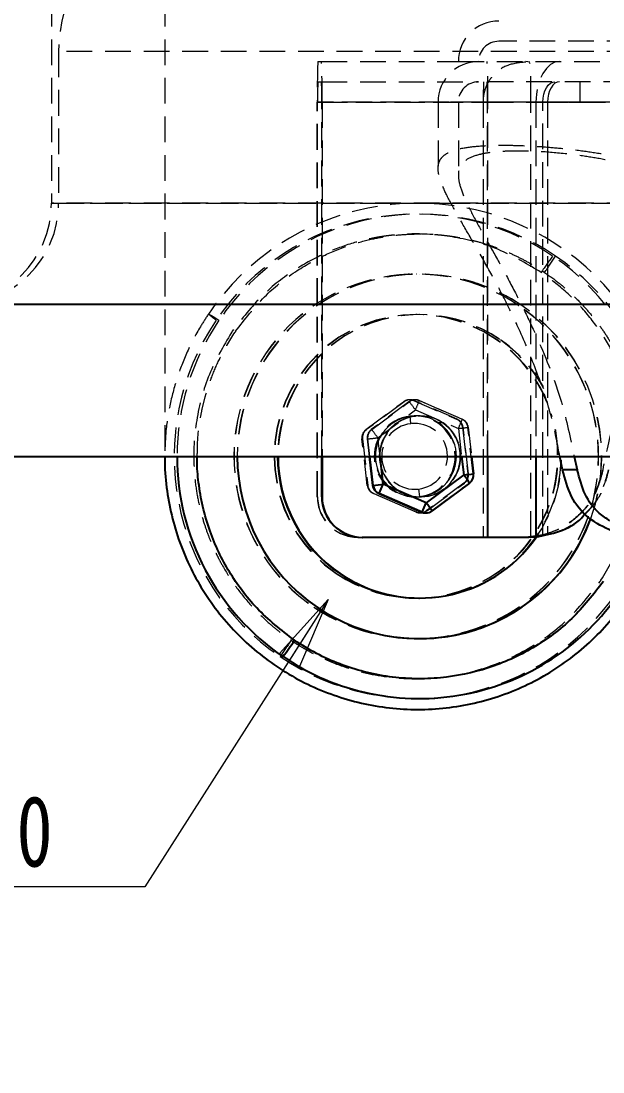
# Model space of a CAD drawing. Header units: millimetres. Extents: x 15 to 1184, y 5 to 836.
# Drawn here: x 559.5 to 588.2, y 498.9 to 550.8 of the extents above; entities that cross this region are included whole.
import ezdxf

# ---------------------------------------------------------------- set-up
doc = ezdxf.new("R2010")
doc.units = ezdxf.units.MM
doc.linetypes.add('HIDDEN', pattern=[1.905, 1.27, -0.635])
doc.styles.add('SLDTEXTSTYLE0', font='TXT', dxfattribs={"width": 0.75})
doc.dimstyles.new('SLDDIMSTYLE0', dxfattribs={"dimtxt": 3.5, "dimasz": 3.556, "dimexe": 0, "dimexo": 0.0625, "dimgap": 0.875, "dimtad": 1, "dimdec": 1, "dimlfac": 2, "dimrnd": 1e-09, "dimzin": 4, "dimdsep": 46, "dimtxsty": 'SLDTEXTSTYLE0', "dimblk1": 'CLOSED', "dimblk2": 'CLOSED', "dimsah": 1, "dimcen": 0.09, "dimadec": 0, "dimazin": 1, "dimtfac": 1, "dimtdec": 1, "dimtofl": 0, "dimtmove": 0, "dimatfit": 3, "dimldrblk": 'CLOSED', "dimfxl": 1, "dimfrac": 2, "dimtolj": 1, "dimtzin": 12, "dimarcsym": 0})
doc.dimstyles.new('SLDDIMSTYLE4', dxfattribs={"dimtxt": 3.5, "dimasz": 3.556, "dimexe": 0, "dimexo": 0.0625, "dimgap": 0.875, "dimtad": 0, "dimtih": 1, "dimtoh": 1, "dimdec": 1, "dimlfac": 2, "dimrnd": 1e-09, "dimzin": 4, "dimdsep": 46, "dimtxsty": 'SLDTEXTSTYLE0', "dimblk1": 'CLOSED', "dimblk2": 'CLOSED', "dimsah": 1, "dimcen": 0, "dimadec": 0, "dimazin": 1, "dimtfac": 1, "dimtdec": 1, "dimtofl": 0, "dimtmove": 0, "dimatfit": 3, "dimldrblk": 'CLOSED', "dimfxl": 1, "dimfrac": 2, "dimtolj": 1, "dimtzin": 12, "dimarcsym": 0})

# ---------------------------------------------------------------- blocks, each defined once
blk = doc.blocks.new('_Closed')
at = {"color": 0, "linetype": 'ByBlock', "lineweight": -2}
for p, q in [((-1, 0.166667), (0, 0)), ((-1, 0.166667), (-1, -0.166667)), ((0, 0), (-1, -0.166667)), ((0, 0), (-1, 0))]:
    blk.add_line(p, q, dxfattribs=at)
blk = doc.blocks.new('_D')
at = {"color": 7, "linetype": 'Continuous', "lineweight": 0, "transparency": 16777216}
for p, q in [((74.057, 528.283), (74.057, 456.965)), ((674.057, 528.283), (674.057, 456.965)), ((74.057, 457.965), (674.057, 457.965))]:
    blk.add_line(p, q, dxfattribs=at)
at = {"color": 7, "linetype": 'Continuous', "lineweight": 18, "transparency": 16777216, "xscale": 3.556, "yscale": 3.556, "rotation": 180}
blk.add_blockref('_Closed', (74.057, 457.965, -3.737), dxfattribs=at)
at = {"color": 7, "linetype": 'Continuous', "lineweight": 18, "transparency": 16777216, "xscale": 3.556, "yscale": 3.556}
blk.add_blockref('_Closed', (674.057, 457.965, -3.737), dxfattribs=at)
at = {"color": 7, "linetype": 'Continuous', "lineweight": 18, "transparency": 16777216, "insert": (362.386, 462.477), "char_height": 3.5, "attachment_point": 1, "style": 'SLDTEXTSTYLE0'}
blk.add_mtext('1200.0', dxfattribs=at)
blk = doc.blocks.new('_D_6')
at = {"color": 7, "linetype": 'Continuous', "lineweight": 0, "transparency": 16777216}
for p, q in [((458.579, 576.783), (472.259, 576.783)), ((471.259, 576.783), (471.259, 536.783))]:
    blk.add_line(p, q, dxfattribs=at)
at = {"color": 7, "linetype": 'Continuous', "lineweight": 18, "transparency": 16777216, "xscale": 3.556, "yscale": 3.556}
for p, rotation in [((471.259, 576.783, -3.737), 89.99999999999977), ((471.259, 536.783, -3.737), 269.9999999999998)]:
    blk.add_blockref('_Closed', p, dxfattribs=dict(at, rotation=rotation))
at = {"color": 7, "linetype": 'Continuous', "lineweight": 18, "transparency": 16777216, "insert": (466.747, 548.919), "char_height": 3.5, "attachment_point": 1, "rotation": 90, "style": 'SLDTEXTSTYLE0'}
blk.add_mtext('80.0', dxfattribs=at)
blk = doc.blocks.new('_D_9')
at = {"color": 7, "linetype": 'Continuous', "lineweight": 0, "transparency": 16777216}
for p, q in [((574.631, 522.217), (565.569, 508.015)), ((565.569, 508.015), (540.419, 508.015))]:
    blk.add_line(p, q, dxfattribs=at)
at = {"color": 7, "linetype": 'Continuous', "lineweight": 18, "transparency": 16777216}
blk.add_arc((579.141, 529.283), 9, 242.1363, 243.7965, dxfattribs=at)
at = {"color": 7, "linetype": 'Continuous', "lineweight": 18, "transparency": 16777216, "xscale": 3.556, "yscale": 3.556, "rotation": 57.45614399697724}
blk.add_blockref('_Closed', (574.631, 522.217, -71.377), dxfattribs=at)
at = {"color": 7, "linetype": 'Continuous', "lineweight": 18, "transparency": 16777216, "char_height": 3.5, "attachment_point": 1, "style": 'SLDTEXTSTYLE0'}
for s, insert in [('TRUE', (540.419, 512.527)), ('R18.0', (552.096, 512.527))]:
    blk.add_mtext(s, dxfattribs=dict(at, insert=insert))

msp = doc.modelspace()

# ---------------------------------------------------------------- linework, layer by layer
at = {"color": 7, "linetype": 'HIDDEN', "lineweight": 18}
for p, q in [((560.969, 551.783), (560.969, 541.783)), ((566.557, 551.783), (566.557, 529.283)), ((561.319, 549.283), (561.319, 541.783)), ((591.557, 549.283), (561.341, 549.283)), ((574.12, 548.783), (574.301, 548.783)), ((574.301, 548.783), (581.057, 548.783)), ((581.057, 548.783), (591.557, 548.783)), ((584.594, 548.754), (584.383, 548.78)), ((574.12, 547.783), (574.301, 547.783)), ((574.301, 547.783), (582.057, 547.783)), ((600.92, 547.783), (582.057, 547.783)), ((587.057, 547.783), (587.057, 546.783)), ((574.093, 527.283), (574.093, 546.783)), ((574.093, 546.783), (582.275, 546.783)), ((574.106, 527.283), (574.106, 546.783)), ((582.289, 546.783), (574.106, 546.783)), ((574.315, 529.283), (574.315, 546.783)), ((574.315, 546.783), (582.497, 546.783)), ((582.511, 546.783), (574.328, 546.783)), ((574.328, 546.783), (574.328, 529.283)), ((580.057, 546.783), (580.057, 543.505)), ((602.891, 546.783), (580.072, 546.783)), ((581.057, 546.783), (581.057, 543.152)), ((601.905, 546.783), (581.058, 546.783)), ((582.275, 546.783), (582.275, 525.283)), ((585.232, 546.783), (582.289, 546.783)), ((582.289, 546.783), (582.289, 525.283)), ((582.497, 546.783), (585.467, 546.783)), ((582.497, 525.283), (582.497, 546.783)), ((582.511, 529.283), (582.511, 546.783)), ((584.629, 525.3), (584.629, 546.783)), ((584.629, 546.783), (587.057, 546.783)), ((587.057, 546.783), (584.887, 546.783)), ((584.887, 546.783), (584.887, 529.283)), ((585.232, 525.399), (585.232, 546.783)), ((585.232, 546.783), (587.057, 546.783)), ((585.467, 546.783), (585.467, 525.399)), ((587.057, 546.783), (585.467, 546.783)), ((587.057, 546.783), (591.557, 546.783)), ((560.969, 541.783), (591.557, 541.783)), ((591.557, 541.783), (560.969, 541.783)), ((561.319, 541.783), (591.557, 541.783)), ((591.557, 541.783), (561.319, 541.783)), ((578.983, 538.283), (578.976, 538.283)), ((579.141, 538.283), (579.134, 538.283)), ((584.035, 536.727), (584.042, 536.727)), ((584.193, 536.727), (584.2, 536.727)), ((578.983, 536.283), (578.963, 536.283)), ((579.154, 536.283), (579.134, 536.283)), ((582.898, 535.073), (582.918, 535.073)), ((583.069, 535.073), (583.089, 535.073)), ((578.618, 532.074), (578.591, 532.074)), ((578.676, 532.078), (578.648, 532.078)), ((578.874, 532.036), (578.847, 532.036)), ((578.847, 532.036), (580.966, 531.119)), ((578.875, 532.074), (578.854, 532.074)), ((580.993, 531.119), (578.874, 532.036)), ((578.932, 532.078), (578.911, 532.078)), ((579.11, 532.036), (579.131, 532.036)), ((581.229, 531.119), (579.11, 532.036)), ((579.131, 532.036), (581.25, 531.119)), ((576.496, 530.603), (578.35, 531.979)), ((578.378, 531.979), (576.524, 530.603)), ((578.613, 531.979), (576.759, 530.603)), ((576.78, 530.603), (578.634, 531.979)), ((577.085, 530.201), (578.939, 531.578)), ((578.35, 531.979), (578.378, 531.979)), ((578.634, 531.979), (578.613, 531.979)), ((578.939, 531.578), (581.058, 530.66)), ((578.683, 531.27), (578.675, 531.27)), ((578.713, 530.898), (578.675, 531.27)), ((578.711, 531.27), (578.947, 531.27)), ((578.913, 531.283), (578.904, 531.283)), ((578.954, 531.283), (578.941, 531.283)), ((579.176, 531.283), (578.941, 531.283)), ((579.154, 531.283), (578.963, 531.283)), ((579.176, 531.283), (579.163, 531.283)), ((580.966, 531.119), (580.993, 531.119)), ((581.25, 531.119), (581.229, 531.119)), ((576.524, 530.603), (576.496, 530.603)), ((576.759, 530.603), (576.78, 530.603)), ((580.278, 530.937), (580.087, 530.937)), ((581.058, 530.66), (581.217, 529.283)), ((581.291, 530.717), (581.264, 530.717)), ((581.264, 530.717), (581.529, 528.423)), ((581.556, 528.423), (581.291, 530.717)), ((581.527, 530.717), (581.548, 530.717)), ((581.792, 528.423), (581.527, 530.717)), ((581.548, 530.717), (581.714, 529.283)), ((576.297, 530.144), (576.325, 530.144)), ((576.562, 527.85), (576.297, 530.144)), ((576.325, 530.144), (576.59, 527.85)), ((576.581, 530.144), (576.561, 530.144)), ((576.561, 530.144), (576.66, 529.283)), ((576.681, 529.283), (576.581, 530.144)), ((577.191, 529.283), (577.085, 530.201)), ((581.529, 528.423), (581.556, 528.423)), ((581.813, 528.423), (581.792, 528.423)), ((588.184, 528.617), (588.199, 528.617)), ((581.33, 527.964), (579.476, 526.588)), ((579.503, 526.588), (581.358, 527.964)), ((579.739, 526.588), (581.593, 527.964)), ((581.358, 527.964), (581.33, 527.964)), ((581.593, 527.964), (581.614, 527.964)), ((576.59, 527.85), (576.562, 527.85)), ((576.86, 527.448), (576.888, 527.448)), ((578.979, 526.53), (576.86, 527.448)), ((576.888, 527.448), (579.007, 526.53)), ((578.03, 527.629), (577.839, 527.629)), ((579.085, 527.669), (579.134, 527.297)), ((574.093, 527.283), (574.106, 527.283)), ((578.904, 527.283), (578.913, 527.283)), ((578.954, 527.283), (578.941, 527.283)), ((578.941, 527.283), (579.176, 527.283)), ((578.963, 527.283), (579.154, 527.283)), ((579.142, 527.297), (579.134, 527.297)), ((579.176, 527.283), (579.163, 527.283)), ((579.17, 527.297), (579.406, 527.297)), ((579.007, 526.53), (578.979, 526.53)), ((579.178, 526.489), (579.205, 526.489)), ((579.476, 526.588), (579.503, 526.588)), ((579.76, 526.588), (579.739, 526.588)), ((576.106, 525.283), (576.092, 525.283)), ((576.314, 525.283), (576.106, 525.283)), ((585.232, 525.399), (584.284, 525.283)), ((584.503, 525.283), (585.467, 525.399)), ((575.028, 523.494), (575.048, 523.494)), ((578.963, 522.283), (578.983, 522.283)), ((573.917, 521.84), (573.924, 521.84)), ((574.075, 521.84), (574.082, 521.84)), ((578.976, 520.283), (578.983, 520.283)), ((579.134, 520.283), (579.141, 520.283))]:
    msp.add_line(p, q, dxfattribs=at)
at = {"color": 7, "linetype": 'Continuous', "lineweight": 25}
for p, q in [((649.057, 536.783), (99.057, 536.783)), ((649.057, 536.783), (426.557, 536.783)), ((426.557, 529.283), (649.057, 529.283)), ((574.315, 527.283), (574.315, 529.283)), ((574.328, 529.283), (574.328, 527.283)), ((576.66, 529.283), (576.826, 527.85)), ((576.846, 527.85), (576.681, 529.283)), ((577.35, 527.907), (577.191, 529.283)), ((581.217, 529.283), (581.323, 528.366)), ((581.714, 529.283), (581.813, 528.423)), ((582.511, 525.283), (582.511, 529.283)), ((584.887, 529.283), (584.887, 525.3)), ((586.206, 528.617), (586.066, 529.283)), ((586.775, 529.283), (586.932, 528.617)), ((586.932, 528.617), (586.206, 528.617)), ((579.469, 526.989), (577.35, 527.907)), ((581.323, 528.366), (579.469, 526.989)), ((581.614, 527.964), (579.76, 526.588)), ((576.826, 527.85), (576.846, 527.85)), ((577.144, 527.448), (577.124, 527.448)), ((577.124, 527.448), (579.243, 526.53)), ((579.263, 526.53), (577.144, 527.448)), ((574.328, 527.283), (574.315, 527.283)), ((579.243, 526.53), (579.263, 526.53)), ((579.441, 526.489), (579.462, 526.489)), ((576.328, 525.283), (576.314, 525.283)), ((582.511, 525.283), (576.328, 525.283)), ((584.519, 525.283), (582.511, 525.283)), ((575.199, 523.494), (575.219, 523.494)), ((579.134, 522.283), (579.154, 522.283))]:
    msp.add_line(p, q, dxfattribs=at)
at = {"color": 7, "linetype": 'HIDDEN', "lineweight": 18, "flags": 128}
for points in [[(586.047, 548.783), (585.82, 548.745), (585.603, 548.631), (585.402, 548.446), (585.226, 548.198), (585.082, 547.895), (584.975, 547.549), (584.909, 547.174), (584.887, 546.783)], [(585.232, 546.783), (585.243, 546.978), (585.278, 547.166), (585.333, 547.339), (585.408, 547.49), (585.5, 547.615), (585.604, 547.707), (585.717, 547.764), (585.834, 547.783)], [(586.047, 547.783), (585.934, 547.764), (585.825, 547.707), (585.724, 547.615), (585.637, 547.49), (585.564, 547.339), (585.511, 547.166), (585.478, 546.978), (585.467, 546.783)], [(582.511, 546.783), (582.827, 546.783), (583.142, 546.783), (583.452, 546.783), (583.758, 546.783), (584.056, 546.783), (584.344, 546.783), (584.622, 546.783), (584.887, 546.783)], [(569.095, 536.008), (568.918, 536.14), (568.797, 536.235), (568.732, 536.292), (568.722, 536.311), (568.768, 536.292), (568.869, 536.235), (569.026, 536.14), (569.238, 536.008)]]:
    msp.add_lwpolyline(points, dxfattribs=at)
at = {"color": 7, "linetype": 'HIDDEN', "lineweight": 18}
for centre, radius, start, end in [((568.819, 549.283), 7.5, 90, 180), ((583.057, 548.783), 2, 90, 180), ((583.057, 548.783), 1, 90, 180), ((610.166, 547.283), 36.077, 177.6169, 180.794), ((538.255, 547.283), 36.077, 359.206, 2.3831), ((582.057, 546.783), 2, 90, 180), ((546.438, 547.283), 36.077, 359.206, 2.3831), ((592.143, 547.033), 18.038, 177.6169, 180.794), ((556.278, 547.033), 18.038, 359.206, 2.3831), ((582.057, 546.783), 1, 90, 180), ((600.326, 547.033), 18.038, 177.6169, 180.794), ((564.46, 547.033), 18.038, 359.206, 2.3831), ((555.969, 541.783), 5, 270, 360), ((556.319, 541.783), 5, 270, 360), ((579.058, 529.287), 12.499, 328.201, 145.8129), ((578.987, 529.285), 11.961, 55.791, 145.7978), ((579.13, 529.285), 11.961, 55.791, 145.7978), ((613.14, 519.561), 33.721, 144.4296, 146.1028), ((558.697, 556.682), 32.311, 325.4703, 327.1946), ((578.985, 529.283), 11.963, 325.7958, 55.7889), ((579.128, 529.283), 11.963, 329.5307, 55.7889), ((578.976, 529.283), 9, 55.7975, 235.7944), ((578.983, 529.283), 9, 55.7975, 235.7944), ((579.134, 529.283), 9, 55.7975, 235.7944), ((579.141, 529.284), 8.999, 55.7934, 180.0045), ((578.976, 529.284), 9, 235.7975, 55.7944), ((578.983, 529.284), 9, 235.7975, 55.7944), ((579.133, 529.283), 9, 340.0678, 55.7891), ((579.14, 529.283), 9, 340.0444, 55.7891), ((578.963, 529.283), 7, 55.7979, 235.794), ((578.983, 529.283), 7, 55.7972, 235.7947), ((579.134, 529.284), 6.999, 55.7936, 180.0044), ((579.154, 529.284), 6.999, 55.7936, 180.0044), ((578.989, 529.283), 11.963, 145.7958, 235.7889), ((579.132, 529.283), 11.963, 145.7963, 180.0002), ((579.019, 529.255), 11.035, 145.7965, 146.1745), ((579.142, 529.284), 10.984, 145.796, 146.053), ((578.963, 529.284), 7, 22.4282, 55.7903), ((578.982, 529.284), 7, 22.3869, 55.7903), ((579.134, 529.284), 7, 28.4999, 55.7905), ((579.153, 529.284), 7, 29.2991, 55.7905), ((578.648, 531.578), 0.5, 96.5879, 126.5899), ((578.676, 531.578), 0.5, 96.5879, 126.5899), ((578.648, 531.578), 0.5, 66.5849, 96.5876), ((578.911, 531.578), 0.5, 96.5879, 126.5899), ((578.676, 531.578), 0.5, 66.5849, 96.5876), ((578.932, 531.578), 0.5, 96.5879, 126.5899), ((578.911, 531.578), 0.5, 66.5849, 96.5876), ((578.932, 531.578), 0.5, 66.5849, 96.5876), ((578.932, 531.578), 0.5, 66.585, 90), ((570.154, 535.518), 9.629, 335.8425, 338.8019), ((569.572, 524.78), 11.573, 35.9692, 38.4652), ((578.963, 529.283), 7, 235.7951, 17.4576), ((578.983, 529.283), 6.999, 235.7943, 14.9233), ((578.904, 529.283), 2, 96.5903, 276.5825), ((578.913, 529.283), 2, 96.5903, 276.5825), ((578.941, 529.283), 2, 90.004, 269.996), ((578.941, 529.283), 2, 96.5903, 276.5825), ((578.955, 529.283), 2, 90.004, 269.996), ((578.963, 529.283), 2, 55.7974, 235.7945), ((579.154, 529.283), 2, 55.7974, 235.7945), ((579.163, 529.283), 2, 90.004, 269.996), ((579.177, 529.283), 2, 90.004, 269.996), ((579.177, 529.283), 2, 96.5903, 276.5825), ((578.904, 529.283), 2, 276.5903, 96.5825), ((578.913, 529.283), 2, 276.5903, 96.5825), ((578.94, 529.283), 2, 276.5903, 96.5825), ((578.94, 529.283), 2, 270.004, 89.996), ((579.176, 529.283), 2, 276.5903, 96.5825), ((578.954, 529.283), 2, 270.004, 89.996), ((579.162, 529.283), 2, 270.004, 89.996), ((579.176, 529.283), 2, 270.004, 89.996), ((580.767, 530.66), 0.5, 6.5851, 66.5836), ((580.795, 530.66), 0.5, 6.5851, 66.5836), ((572.273, 534.6), 9.629, 335.8425, 338.8019), ((581.03, 530.66), 0.5, 6.5851, 66.5836), ((581.051, 530.66), 0.5, 6.5851, 66.5836), ((576.794, 530.201), 0.5, 126.5909, 186.5872), ((576.822, 530.201), 0.5, 126.5909, 186.5872), ((577.057, 530.201), 0.5, 126.5909, 186.5872), ((577.078, 530.201), 0.5, 126.5909, 186.5872), ((567.718, 523.403), 11.573, 35.9692, 38.4652), ((578.899, 529.283), 1.625, 96.5904, 276.5824), ((578.963, 529.283), 2, 235.7974, 55.7945), ((579.154, 529.283), 2, 235.7974, 55.7945), ((578.899, 529.283), 1.625, 276.5904, 96.5824), ((572.623, 604.799), 74.617, 276.49077, 276.86938), ((567.487, 612.235), 82.594, 276.3219, 276.6735), ((579.134, 529.283), 7, 270.0025, 358.9579), ((579.153, 529.283), 7, 325.1327, 358.4798), ((581.032, 528.366), 0.5, 306.5909, 6.5872), ((581.06, 528.366), 0.5, 306.5909, 6.5872), ((581.295, 528.366), 0.5, 306.5909, 6.5872), ((577.059, 527.907), 0.5, 186.5851, 246.5836), ((577.086, 527.907), 0.5, 186.5851, 246.5836), ((576.093, 527.283), 2, 179.9972, 269.9972), ((576.106, 527.283), 2, 179.9972, 269.9972), ((579.178, 526.989), 0.5, 246.585, 306.5903), ((579.205, 526.989), 0.5, 246.585, 306.5903), ((579.441, 526.989), 0.5, 270.0003, 306.59), ((579.462, 526.989), 0.5, 270.0002, 306.59), ((578.933, 529.311), 11.035, 325.7965, 326.1745), ((578.987, 529.282), 11.961, 235.791, 325.7978), ((579.134, 529.282), 8.999, 235.7905, 269.9998), ((599.421, 501.884), 32.311, 145.4703, 147.1946)]:
    msp.add_arc(centre, radius, start, end, dxfattribs=at)
at = {"color": 7, "linetype": 'Continuous', "lineweight": 25}
for centre, radius, start, end in [((579.131, 529.283), 11.963, 179.9992, 235.7896), ((579.142, 529.283), 9, 179.9993, 235.7895), ((579.135, 529.283), 7, 179.9991, 235.7897), ((579.155, 529.283), 7, 179.9991, 235.7897), ((572.888, 602.504), 74.617, 276.49077, 276.86938), ((581.316, 528.366), 0.5, 306.5909, 6.5872), ((567.752, 609.941), 82.594, 276.3219, 276.6735), ((568.099, 531.776), 10.027, 334.4273, 337.3004), ((572.654, 521.775), 10.89, 34.6364, 37.2456), ((577.322, 527.907), 0.5, 186.5851, 246.5836), ((577.343, 527.907), 0.5, 186.5851, 246.5836), ((576.314, 527.283), 2, 179.9972, 269.9972), ((576.328, 527.283), 2, 179.9972, 269.9972), ((570.218, 530.859), 10.027, 334.4273, 337.3004), ((570.8, 520.398), 10.89, 34.6364, 37.2456), ((579.441, 526.989), 0.5, 246.5849, 269.9999), ((579.462, 526.989), 0.5, 246.5849, 269.9999), ((579.462, 526.989), 0.5, 270, 306.5896), ((579.141, 529.282), 8.999, 235.7917, 340.0482), ((579.134, 529.283), 8.999, 270.0016, 340.0703), ((579.154, 529.282), 6.999, 235.7911, 325.1341), ((579.134, 529.282), 6.999, 235.7905, 269.9998), ((579.13, 529.282), 11.961, 235.791, 325.7978), ((544.976, 539.006), 33.722, 324.4296, 326.1028)]:
    msp.add_arc(centre, radius, start, end, dxfattribs=at)
at = {"color": 7, "linetype": 'HIDDEN', "lineweight": 18}
for points, knots in [([(591.557, 549.783), (590.974, 549.783), (589.773, 549.783), (588.008, 549.783), (586.354, 549.783), (584.922, 549.783), (583.853, 549.783), (583.185, 549.783), (583.099, 549.783), (583.057, 549.783)], [0, 0, 0, 0, 0.131431, 0.270912, 0.415868, 0.562908, 0.715184, 0.861906, 1, 1, 1, 1]), ([(584.386, 548.754), (584.064, 548.722), (583.463, 548.664), (582.857, 548.228), (582.533, 547.786), (582.382, 547.459), (582.292, 547.121), (582.281, 546.895), (582.275, 546.783)], [0, 0, 0, 0, 0.3232151, 0.6043067, 0.7167269, 0.8205479, 0.9115496, 1, 1, 1, 1]), ([(584.629, 546.783), (584.63, 546.925), (584.63, 547.21), (584.632, 547.612), (584.634, 547.971), (584.632, 548.379), (584.621, 548.673), (584.585, 548.711), (584.571, 548.725)], [0, 0, 0, 0, 0.128246, 0.257975, 0.391661, 0.529271, 0.827564, 1, 1, 1, 1]), ([(584.629, 546.783), (584.223, 546.783), (583.496, 546.783), (582.648, 546.783), (582.275, 546.783)], [0, 0, 0, 0, 0.56, 1, 1, 1, 1]), ([(586.066, 529.283), (585.957, 529.853), (585.695, 531.223), (585.013, 533.297), (584.195, 535.302), (583.372, 537.006), (582.604, 538.445), (581.853, 539.761), (581.161, 540.94), (580.588, 541.955), (580.235, 542.699), (580.071, 543.232), (580.041, 543.617), (580.132, 543.926), (580.346, 544.168), (580.685, 544.356), (581.23, 544.514), (582.061, 544.623), (583.107, 544.657), (584.175, 544.637), (585.158, 544.585), (586.218, 544.494), (587.335, 544.36), (588.487, 544.174), (589.85, 543.892), (591.408, 543.462), (593.13, 542.802), (594.726, 541.966), (596.168, 540.949), (597.426, 539.768), (598.487, 538.45), (599.367, 537.007), (600.15, 535.302), (600.794, 533.3), (601.245, 531.228), (601.396, 529.856), (601.459, 529.283)], [0, 0, 0, 0, 0.030478, 0.073251, 0.115894, 0.148002, 0.179622, 0.211923, 0.243613, 0.275532, 0.307521, 0.328271, 0.349585, 0.371554, 0.391883, 0.413241, 0.435671, 0.466975, 0.499758, 0.521779, 0.543142, 0.563865, 0.586287, 0.607637, 0.627958, 0.660679, 0.69202, 0.724121, 0.756146, 0.787889, 0.820247, 0.851983, 0.884215, 0.926639, 0.969377, 1, 1, 1, 1]), ([(603.056, 544.648), (603.038, 544.645), (603.001, 544.639), (602.779, 544.585), (602.439, 544.494), (601.974, 544.36), (601.396, 544.174), (600.609, 543.892), (599.568, 543.462), (598.237, 542.802), (596.841, 541.966), (595.432, 540.949), (594.07, 539.768), (592.807, 538.45), (591.659, 537.007), (590.543, 535.302), (589.526, 533.301), (588.674, 531.011), (588.347, 529.414), (588.184, 528.617)], [0, 0, 0, 0, 0.042994, 0.084702, 0.125162, 0.168937, 0.21062, 0.250294, 0.314179, 0.375367, 0.43804, 0.500564, 0.562539, 0.625713, 0.687675, 0.750603, 0.83343, 0.91687, 1, 1, 1, 1]), ([(600.737, 529.283), (600.682, 529.808), (600.549, 531.086), (600.153, 533.035), (599.583, 534.941), (598.889, 536.574), (598.108, 537.967), (597.164, 539.253), (596.035, 540.425), (594.734, 541.451), (593.437, 542.222), (592.228, 542.786), (591.146, 543.199), (590.05, 543.537), (588.952, 543.808), (587.863, 544.021), (586.63, 544.204), (585.3, 544.332), (584.124, 544.372), (583.226, 544.349), (582.57, 544.287), (581.93, 544.163), (581.401, 543.942), (581.077, 543.557), (581.026, 543.027), (581.224, 542.326), (581.628, 541.459), (582.188, 540.431), (582.851, 539.258), (583.56, 537.97), (584.282, 536.576), (585.195, 534.615), (586.164, 532.203), (586.587, 530.182), (586.775, 529.283)], [0, 0, 0, 0, 0.029746, 0.072487, 0.115087, 0.147299, 0.17902, 0.211471, 0.243194, 0.275371, 0.307328, 0.328281, 0.349609, 0.37141, 0.391987, 0.413378, 0.43564, 0.46717, 0.499867, 0.521803, 0.543211, 0.564123, 0.597168, 0.62832, 0.66091, 0.692536, 0.724568, 0.75682, 0.788586, 0.821082, 0.852837, 0.885084, 0.948924, 1, 1, 1, 1]), ([(585.15, 538.367), (584.501, 538.754), (583.208, 539.525), (581.101, 540.125), (579.486, 540.285), (578.563, 540.262), (578.233, 540.243), (578.007, 540.226), (577.715, 540.196), (577.359, 540.15), (576.73, 540.046), (575.761, 539.812), (574.413, 539.317), (572.888, 538.486), (571.264, 537.232), (570.37, 536.076), (569.893, 535.458)], [0, 0, 0, 0, 0.131081, 0.261169, 0.377408, 0.412411, 0.421788, 0.434979, 0.451979, 0.472796, 0.49743, 0.563018, 0.646084, 0.746617, 0.864599, 1, 1, 1, 1]), ([(570.058, 535.458), (570.512, 536.049), (571.365, 537.159), (572.91, 538.385), (574.376, 539.221), (575.694, 539.739), (576.796, 540.03), (577.715, 540.185), (578.297, 540.239), (578.596, 540.254), (578.658, 540.257), (578.726, 540.26), (578.895, 540.266), (579.247, 540.271), (579.666, 540.259), (580.031, 540.232), (580.208, 540.216), (580.286, 540.208), (580.459, 540.189), (580.844, 540.14), (581.396, 540.04), (582.014, 539.891), (582.568, 539.725), (583.118, 539.527), (583.663, 539.3), (584.24, 539.02), (584.737, 538.74), (585.064, 538.535), (585.213, 538.436), (585.271, 538.397), (585.299, 538.378), (585.31, 538.371), (585.315, 538.367)], [0, 0, 0, 0, 0.129208, 0.242649, 0.340304, 0.422139, 0.488182, 0.538398, 0.584016, 0.589853, 0.590426, 0.594827, 0.601649, 0.61984, 0.656219, 0.67441, 0.683506, 0.687221, 0.688016, 0.71384, 0.754787, 0.785505, 0.824463, 0.855238, 0.887272, 0.927008, 0.966743, 0.986613, 0.994064, 0.99779, 0.998834, 1, 1, 1, 1]), ([(588.1, 523.169), (588.459, 523.775), (589.136, 524.917), (589.698, 526.711), (589.952, 528.319), (589.975, 529.706), (589.864, 530.844), (589.693, 531.729), (589.525, 532.357), (589.328, 532.971), (588.997, 533.834), (588.397, 534.997), (587.506, 536.257), (586.431, 537.416), (585.577, 538.05), (585.15, 538.367)], [0, 0, 0, 0, 0.122702, 0.231371, 0.325994, 0.406539, 0.473045, 0.525461, 0.563792, 0.586555, 0.638226, 0.725215, 0.814402, 0.90723, 1, 1, 1, 1]), ([(585.315, 538.367), (585.556, 538.196), (586.007, 537.874), (586.623, 537.337), (587.171, 536.791), (587.671, 536.216), (588.123, 535.62), (588.517, 535.019), (588.781, 534.554), (588.975, 534.178), (589.122, 533.874), (589.293, 533.482), (589.413, 533.175), (589.486, 532.973), (589.51, 532.905), (589.534, 532.836), (589.64, 532.524), (589.808, 531.935), (589.979, 531.166), (590.027, 530.661), (590.047, 530.449)], [0, 0, 0, 0, 0.093098, 0.174257, 0.257152, 0.336595, 0.414001, 0.492765, 0.562534, 0.582487, 0.625844, 0.668812, 0.717514, 0.729588, 0.736491, 0.740132, 0.752482, 0.840273, 0.932948, 1, 1, 1, 1]), ([(568.719, 536.31), (568.584, 536.104), (568.193, 535.506), (567.649, 534.453), (567.139, 533.141), (566.785, 531.779), (566.584, 530.486), (566.575, 529.651), (566.571, 529.283)], [0, 0, 0, 0, 0.0989683, 0.2872874, 0.4756727, 0.6640557, 0.8524378, 1, 1, 1, 1]), ([(569.852, 535.398), (569.457, 534.72), (568.666, 533.365), (568.06, 531.071), (567.947, 529.145), (568.092, 527.699), (568.271, 526.777), (568.487, 525.998), (568.71, 525.366), (568.913, 524.873), (569.081, 524.514), (569.241, 524.194), (569.533, 523.655), (570.025, 522.882), (570.669, 522.077), (571.285, 521.429), (571.825, 520.936), (572.272, 520.578), (572.566, 520.363), (572.696, 520.272), (572.76, 520.228), (572.788, 520.209), (572.802, 520.199)], [0, 0, 0, 0, 0.13663, 0.273257, 0.409888, 0.471752, 0.526795, 0.573833, 0.612892, 0.643941, 0.666994, 0.682043, 0.706571, 0.774139, 0.841721, 0.886476, 0.930327, 0.969342, 0.986511, 0.994065, 0.997032, 1, 1, 1, 1]), ([(568.167, 529.283), (568.171, 529.604), (568.18, 530.271), (568.302, 531.112), (568.447, 531.805), (568.569, 532.271), (568.705, 532.715), (568.911, 533.304), (569.308, 534.247), (569.759, 534.977), (570.03, 535.418)], [0, 0, 0, 0, 0.14793, 0.30729, 0.390718, 0.474146, 0.529318, 0.604923, 0.761848, 1, 1, 1, 1]), ([(588.184, 528.617), (588.059, 528.164), (587.81, 527.258), (586.898, 526.197), (585.776, 525.499), (585.012, 525.367), (584.629, 525.3)], [0, 0, 0, 0, 0.24978, 0.499516, 0.74945, 1, 1, 1, 1]), ([(588.199, 528.617), (588.089, 528.202), (587.876, 527.402), (587.134, 526.427), (586.219, 525.721), (585.561, 525.506), (585.232, 525.399)], [0, 0, 0, 0, 0.258511, 0.499222, 0.749089, 1, 1, 1, 1]), ([(585.467, 525.399), (585.801, 525.506), (586.469, 525.719), (587.396, 526.423), (588.149, 527.398), (588.364, 528.201), (588.476, 528.617)], [0, 0, 0, 0, 0.249769, 0.499238, 0.740667, 1, 1, 1, 1]), ([(587.326, 526.465), (587.581, 526.728), (588.155, 527.324), (588.371, 528.154), (588.49, 528.617)], [0, 0, 0, 0, 0.443121, 1, 1, 1, 1]), ([(584.268, 525.283), (584.338, 525.284), (584.461, 525.286), (584.578, 525.296), (584.629, 525.3)], [0, 0, 0, 0, 0.559936, 1, 1, 1, 1]), ([(572.802, 520.199), (572.845, 520.17), (572.929, 520.113), (573.08, 520.015), (573.307, 519.874), (573.709, 519.639), (574.449, 519.257), (575.83, 518.704), (577.745, 518.291), (579.963, 518.275), (582.195, 518.694), (584.411, 519.633), (586.498, 521.112), (587.539, 522.443), (588.059, 523.108)], [0, 0, 0, 0, 0.009099, 0.017745, 0.031331, 0.055592, 0.098909, 0.176227, 0.314111, 0.437271, 0.560431, 0.706954, 0.853477, 1, 1, 1, 1])]:
    msp.add_open_spline(points, degree=3, knots=knots, dxfattribs=at)
at = {"color": 7, "linetype": 'Continuous', "lineweight": 25}
for points, knots in [([(566.571, 529.283), (566.567, 529.182), (566.543, 528.612), (566.656, 527.575), (566.916, 526.193), (567.342, 524.851), (567.913, 523.564), (568.625, 522.349), (569.47, 521.222), (570.435, 520.197), (571.509, 519.287), (572.679, 518.503), (573.929, 517.855), (575.244, 517.352), (576.607, 516.999), (578.002, 516.802), (579.409, 516.762), (580.812, 516.88), (582.193, 517.156), (583.535, 517.584), (584.82, 518.16), (586.032, 518.877), (587.156, 519.725), (588.176, 520.695), (588.908, 521.558), (589.287, 522.099), (589.398, 522.257)], [0, 0, 0, 0, 0.009575, 0.053761, 0.097948, 0.142136, 0.186325, 0.230516, 0.274708, 0.318901, 0.363096, 0.407292, 0.45149, 0.495688, 0.539887, 0.584086, 0.628285, 0.672484, 0.716682, 0.760879, 0.805075, 0.84927, 0.893462, 0.937654, 0.981844, 1, 1, 1, 1]), ([(572.967, 520.199), (572.317, 520.705), (571.078, 521.671), (569.695, 523.542), (568.865, 525.272), (568.422, 526.779), (568.225, 527.953), (568.146, 528.785), (568.164, 529.215), (568.167, 529.283)], [0, 0, 0, 0, 0.2302182, 0.4394044, 0.6466371, 0.7662656, 0.879111, 0.9808059, 1, 1, 1, 1]), ([(588.646, 525.591), (588.245, 525.785), (587.435, 526.176), (586.556, 527.259), (586.323, 528.164), (586.206, 528.617)], [0, 0, 0, 0, 0.3292961, 0.6640033, 1, 1, 1, 1]), ([(588.538, 526.105), (588.356, 526.22), (587.849, 526.544), (587.246, 527.408), (587.039, 528.204), (586.932, 528.617)], [0, 0, 0, 0, 0.21083, 0.591307, 1, 1, 1, 1]), ([(584.887, 525.3), (585.27, 525.372), (586.035, 525.516), (586.931, 525.963), (587.269, 526.393), (587.326, 526.465)], [0, 0, 0, 0, 0.4549019, 0.9085356, 1, 1, 1, 1]), ([(584.887, 525.3), (584.82, 525.295), (584.7, 525.285), (584.574, 525.284), (584.519, 525.283)], [0, 0, 0, 0, 0.559936, 1, 1, 1, 1]), ([(588.224, 523.108), (587.729, 522.472), (586.739, 521.198), (584.772, 519.756), (582.565, 518.752), (580.56, 518.338), (578.913, 518.277), (577.65, 518.377), (576.406, 518.62), (575.2, 519.007), (574.039, 519.521), (573.325, 519.973), (572.967, 520.199)], [0, 0, 0, 0, 0.139868, 0.279735, 0.419602, 0.559469, 0.63284, 0.706211, 0.779582, 0.852953, 0.926324, 1, 1, 1, 1])]:
    msp.add_open_spline(points, degree=3, knots=knots, dxfattribs=at)

# ---------------------------------------------------------------- dimensions: what is measured, and where the dimension line sits
at = {"color": 7, "linetype": 'Continuous', "lineweight": 18}
dim = msp.add_linear_dim(base=(471.259, 536.783), p1=(457.579, 576.783), p2=(649.057, 536.783), angle=90, dimstyle='SLDDIMSTYLE0', dxfattribs=at)
dim.commit()
dim.dimension.update_dxf_attribs({"geometry": '_D_6', "text_midpoint": (471.259, 553.445), "dimtype": 160})
dim = msp.add_linear_dim(base=(674.057, 457.965), p1=(74.057, 529.283), p2=(674.057, 529.283), dimstyle='SLDDIMSTYLE0', dxfattribs=at)
dim.commit()
dim.dimension.update_dxf_attribs({"geometry": '_D', "text_midpoint": (369.498, 457.965), "dimtype": 160})
dim = msp.add_radius_dim(center=(579.141, 529.283), mpoint=(574.631, 522.217), text='TRUE <>', dimstyle='SLDDIMSTYLE4', dxfattribs=at)
dim.commit()
dim.dimension.update_dxf_attribs({"geometry": '_D_9', "text_midpoint": (552.2, 510.793), "dimtype": 164})

doc.saveas('drawing.dxf')
